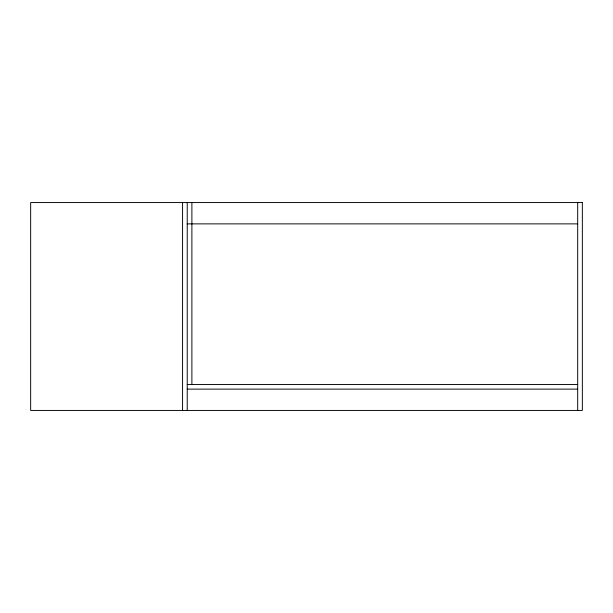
<?xml version="1.0" encoding="UTF-8"?>
<svg xmlns="http://www.w3.org/2000/svg" width="613" height="613" viewBox="0 0 613 613"><rect width="100%" height="100%" fill="white"/><g stroke="black" fill="none" stroke-linecap="round" stroke-linejoin="round"><path stroke-width="0.92" d="M187.233 223.875L577.684 223.875M187.233 384.458L577.684 384.458M187.233 389.125L577.684 389.125M577.684 202.558L577.684 410.442M191.892 202.558L191.892 384.458M187.233 202.558L187.233 410.442M182.567 202.558L182.567 410.442M582.35 202.558L30.65 202.558L30.65 410.442L582.35 410.442L582.35 202.558"/></g></svg>
